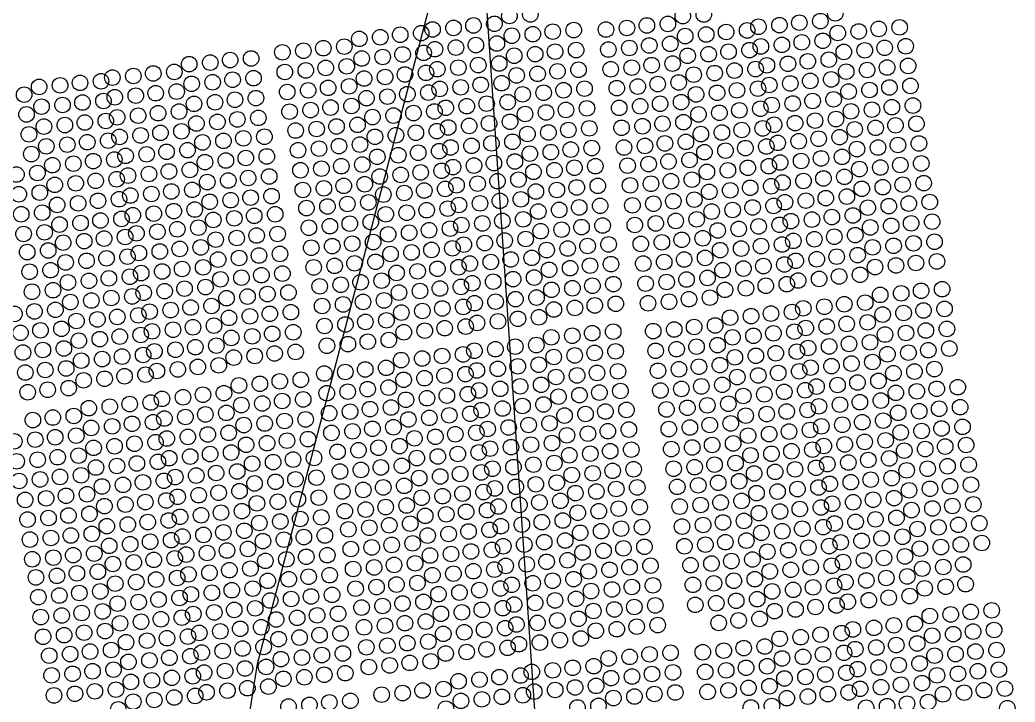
# Model space of a CAD drawing. Header units: inches. Extents: x -133 to 1452, y -237 to 1791.
# Drawn here: x 380.4 to 594.3, y 192.8 to 339.3 of the extents above; entities that cross this region are included whole.
import ezdxf

# ---------------------------------------------------------------- set-up
doc = ezdxf.new("R2010")
doc.units = ezdxf.units.IN
doc.header["$MEASUREMENT"] = 0

msp = doc.modelspace()

# ---------------------------------------------------------------- linework, layer by layer
for p, q in [((431.49, 201.02), (478.14, 379.39)), ((478.14, 379.39), (492.79, 165.78)), ((420.1, 129.46), (431.49, 201.02))]:
    msp.add_line(p, q)
for centre in [(555.7, 340.76), (482.42, 338.51), (485.64, 340.18), (490.15, 340.51), (519.7, 338.49), (522.92, 340.16), (527.43, 340.5), (547.97, 338.75), (552.49, 339.09), (466.68, 336.5), (469.11, 337.29), (473.63, 337.63), (477.91, 338.17), (494.95, 336.82), (499.47, 337.16), (506.4, 337.28), (510.91, 337.62), (515.19, 338.16), (532.23, 336.75), (536.74, 337.09), (539.18, 337.88), (543.69, 338.22), (556.22, 336.53), (560.73, 336.87), (565.02, 337.41), (569.53, 337.75), (453.37, 335.28), (457.88, 335.62), (462.16, 336.16), (482.94, 334.28), (486.16, 335.95), (490.67, 336.28), (523.43, 335.87), (527.95, 336.21), (548.49, 334.53), (553, 334.86), (436.84, 332.39), (441.35, 332.73), (445.64, 333.27), (450.15, 333.61), (467.19, 332.27), (469.63, 333.06), (474.14, 333.4), (478.43, 333.94), (495.46, 332.53), (499.98, 332.87), (506.91, 332.98), (511.42, 333.32), (515.7, 333.86), (520.22, 334.2), (532.75, 332.52), (537.26, 332.86), (539.7, 333.65), (544.21, 333.99), (557.52, 332.47), (562.03, 332.81), (566.31, 333.35), (570.83, 333.69), (421.33, 330.18), (425.61, 330.72), (430.12, 331.06), (453.89, 331.05), (458.4, 331.39), (462.68, 331.93), (483.45, 329.98), (486.67, 331.65), (491.18, 331.99), (520.73, 329.97), (523.95, 331.64), (528.46, 331.98), (549.79, 330.46), (554.3, 330.8), (409.08, 327.84), (413.6, 328.18), (416.81, 329.85), (437.36, 328.16), (441.87, 328.5), (446.16, 329.04), (450.67, 329.38), (467.71, 327.97), (470.14, 328.76), (474.66, 329.1), (478.94, 329.64), (495.98, 328.3), (500.5, 328.64), (507.42, 328.75), (511.94, 329.09), (516.22, 329.63), (529.76, 327.92), (534.04, 328.46), (538.56, 328.79), (540.99, 329.59), (545.51, 329.92), (558.04, 328.24), (562.55, 328.58), (566.83, 329.12), (571.35, 329.46), (393.34, 325.83), (397.85, 326.17), (400.29, 326.96), (404.8, 327.3), (421.84, 325.96), (426.13, 326.49), (430.64, 326.83), (454.4, 326.76), (458.91, 327.09), (463.19, 327.63), (483.97, 325.75), (487.19, 327.42), (491.7, 327.76), (522.03, 325.91), (525.25, 327.58), (546.02, 325.7), (550.31, 326.24), (554.82, 326.57), (384.54, 324.95), (389.05, 325.29), (409.6, 323.61), (414.11, 323.95), (417.33, 325.62), (437.87, 323.87), (442.38, 324.21), (446.67, 324.75), (451.18, 325.09), (468.22, 323.74), (470.66, 324.53), (475.17, 324.87), (479.46, 325.41), (493, 323.7), (497.28, 324.24), (501.79, 324.58), (508.72, 324.69), (513.23, 325.03), (517.52, 325.57), (530.28, 323.69), (534.56, 324.23), (539.07, 324.57), (541.51, 325.36), (558.55, 323.95), (563.06, 324.29), (567.34, 324.83), (571.86, 325.17), (381.32, 323.28), (393.86, 321.6), (398.37, 321.94), (400.81, 322.73), (405.32, 323.07), (422.36, 321.66), (426.64, 322.2), (431.15, 322.54), (454.92, 322.53), (459.43, 322.87), (463.71, 323.4), (485.27, 321.69), (488.48, 323.36), (522.55, 321.68), (525.77, 323.35), (546.54, 321.4), (550.82, 321.94), (555.33, 322.28), (385.06, 320.72), (389.57, 321.06), (410.11, 319.31), (414.63, 319.65), (417.84, 321.32), (438.39, 319.64), (442.9, 319.98), (447.19, 320.52), (451.7, 320.86), (465.01, 319.34), (469.52, 319.68), (471.96, 320.47), (476.47, 320.81), (480.75, 321.35), (493.51, 319.47), (497.8, 320.01), (502.31, 320.35), (509.24, 320.46), (513.75, 320.8), (518.04, 321.34), (530.79, 319.39), (535.07, 319.93), (539.59, 320.27), (542.02, 321.06), (559.07, 319.72), (563.58, 320.06), (567.86, 320.6), (572.38, 320.94), (381.84, 319.05), (394.37, 317.3), (398.88, 317.64), (401.32, 318.43), (405.83, 318.77), (422.87, 317.43), (427.16, 317.97), (431.67, 318.31), (456.21, 318.47), (460.73, 318.8), (481.27, 317.12), (485.78, 317.46), (489, 319.13), (523.06, 317.38), (526.28, 319.05), (547.05, 317.17), (551.34, 317.71), (555.85, 318.05), (385.57, 316.43), (390.08, 316.76), (410.63, 315.08), (415.14, 315.42), (418.36, 317.09), (439.69, 315.58), (444.2, 315.92), (448.48, 316.46), (452.99, 316.8), (465.53, 315.11), (470.04, 315.45), (472.48, 316.24), (476.99, 316.58), (494.03, 315.17), (498.31, 315.71), (502.82, 316.05), (509.75, 316.17), (514.26, 316.51), (518.55, 317.05), (531.31, 315.16), (535.59, 315.7), (540.1, 316.04), (542.54, 316.83), (559.85, 315.83), (564.36, 316.16), (568.64, 316.7), (573.15, 317.04), (382.35, 314.76), (394.89, 313.08), (399.4, 313.41), (401.84, 314.21), (406.35, 314.54), (419.66, 313.03), (424.17, 313.37), (428.45, 313.91), (432.97, 314.25), (456.73, 314.24), (461.24, 314.57), (481.78, 312.83), (486.3, 313.17), (489.51, 314.84), (523.58, 313.15), (526.8, 314.82), (543.32, 312.94), (547.83, 313.28), (552.12, 313.82), (556.63, 314.16), (386.09, 312.2), (390.6, 312.54), (411.93, 311.02), (416.44, 311.36), (440.2, 311.35), (444.72, 311.69), (449, 312.23), (453.51, 312.57), (466.04, 310.82), (470.55, 311.16), (472.99, 311.95), (477.5, 312.29), (494.54, 310.95), (498.83, 311.49), (503.34, 311.82), (510.27, 311.94), (514.78, 312.28), (519.07, 312.82), (527.57, 310.93), (532.09, 311.27), (536.37, 311.81), (540.88, 312.15), (560.36, 311.6), (564.88, 311.94), (569.16, 312.47), (573.67, 312.81), (382.87, 310.53), (396.18, 309.01), (400.7, 309.35), (403.13, 310.14), (407.65, 310.48), (420.18, 308.8), (424.69, 309.14), (428.97, 309.68), (433.48, 310.02), (457.24, 309.94), (461.75, 310.28), (482.3, 308.6), (486.81, 308.94), (490.03, 310.61), (519.84, 308.92), (524.36, 309.26), (543.84, 308.71), (548.35, 309.05), (552.63, 309.59), (557.15, 309.93), (384.17, 306.47), (387.39, 308.14), (391.9, 308.47), (412.45, 306.79), (416.96, 307.13), (440.72, 307.05), (445.23, 307.39), (449.51, 307.93), (454.02, 308.27), (466.56, 306.59), (471.07, 306.93), (473.51, 307.72), (478.02, 308.06), (490.81, 306.71), (495.32, 307.05), (499.61, 307.59), (504.12, 307.93), (511.05, 308.04), (515.56, 308.38), (528.09, 306.7), (532.6, 307.04), (536.89, 307.58), (541.4, 307.92), (560.88, 307.3), (565.39, 307.64), (569.67, 308.18), (574.18, 308.52), (379.66, 306.13), (396.7, 304.78), (401.21, 305.12), (403.65, 305.91), (408.16, 306.25), (420.69, 304.51), (425.2, 304.85), (429.48, 305.38), (434, 305.72), (457.76, 305.71), (462.27, 306.05), (483.08, 304.7), (487.59, 305.04), (520.36, 304.69), (524.87, 305.03), (544.35, 304.41), (548.86, 304.75), (553.15, 305.29), (557.66, 305.63), (574.7, 304.29), (384.69, 302.24), (387.9, 303.91), (392.42, 304.25), (412.96, 302.5), (417.47, 302.84), (441.23, 302.82), (445.75, 303.16), (450.03, 303.7), (454.54, 304.04), (463.05, 302.16), (467.33, 302.7), (471.85, 303.04), (474.28, 303.83), (478.8, 304.17), (491.33, 302.48), (495.84, 302.82), (500.12, 303.36), (504.64, 303.7), (511.57, 303.81), (516.08, 304.15), (528.6, 302.41), (533.12, 302.74), (537.4, 303.28), (541.91, 303.62), (561.39, 303.07), (565.91, 303.41), (570.19, 303.95), (380.17, 301.9), (397.21, 300.49), (401.72, 300.83), (404.16, 301.62), (408.67, 301.96), (421.21, 300.28), (425.72, 300.62), (430, 301.16), (434.51, 301.49), (455.32, 300.15), (458.54, 301.82), (483.6, 300.48), (488.11, 300.81), (520.87, 300.4), (525.39, 300.74), (544.87, 300.19), (549.38, 300.52), (553.66, 301.06), (558.18, 301.4), (576, 300.23), (385.2, 297.94), (388.42, 299.61), (392.93, 299.95), (413.48, 298.27), (417.99, 298.61), (442.01, 298.93), (446.53, 299.27), (450.81, 299.81), (463.57, 297.93), (467.85, 298.47), (472.37, 298.81), (474.8, 299.6), (479.32, 299.94), (491.84, 298.19), (496.35, 298.53), (500.64, 299.07), (505.15, 299.41), (512.08, 299.52), (516.59, 299.86), (529.12, 298.18), (533.63, 298.52), (537.92, 299.06), (542.43, 299.39), (562.69, 299.01), (567.2, 299.35), (571.49, 299.89), (380.69, 297.6), (393.45, 295.72), (397.73, 296.26), (402.24, 296.6), (404.68, 297.39), (409.19, 297.73), (421.98, 296.38), (426.5, 296.72), (430.78, 297.26), (435.29, 297.6), (455.84, 295.92), (459.06, 297.59), (484.11, 296.18), (488.62, 296.52), (521.39, 296.17), (525.9, 296.51), (546.16, 296.12), (550.68, 296.46), (554.96, 297), (559.47, 297.34), (576.52, 296), (385.72, 293.71), (388.93, 295.38), (409.97, 293.84), (414.25, 294.38), (418.77, 294.71), (442.53, 294.7), (447.04, 295.04), (451.33, 295.58), (464.08, 293.63), (468.36, 294.17), (472.88, 294.51), (475.31, 295.3), (479.83, 295.64), (492.36, 293.96), (496.87, 294.3), (501.15, 294.84), (505.67, 295.18), (512.6, 295.29), (517.11, 295.63), (530.42, 294.12), (534.93, 294.45), (539.21, 294.99), (543.73, 295.33), (563.21, 294.78), (567.72, 295.12), (572, 295.66), (381.2, 293.37), (389.71, 291.49), (394.23, 291.83), (398.51, 292.37), (403.02, 292.71), (405.46, 293.5), (422.5, 292.15), (427.02, 292.49), (431.3, 293.03), (435.81, 293.37), (456.35, 291.62), (459.57, 293.29), (484.63, 291.95), (489.14, 292.29), (518.41, 291.57), (522.69, 292.11), (527.2, 292.45), (546.68, 291.89), (551.2, 292.23), (555.48, 292.77), (559.99, 293.11), (577.03, 291.7), (381.98, 289.48), (386.5, 289.82), (410.49, 289.61), (414.77, 290.15), (419.29, 290.48), (443.04, 290.41), (447.56, 290.75), (451.84, 291.29), (464.6, 289.4), (468.88, 289.94), (473.39, 290.28), (475.83, 291.07), (480.34, 291.41), (493.65, 289.9), (498.17, 290.24), (502.45, 290.78), (506.96, 291.12), (513.89, 291.23), (530.94, 289.89), (535.45, 290.23), (539.73, 290.76), (544.25, 291.1), (563.72, 290.49), (568.23, 290.82), (572.52, 291.36), (390.23, 287.26), (394.74, 287.6), (399.03, 288.14), (403.54, 288.48), (405.98, 289.27), (423.01, 287.86), (427.53, 288.2), (431.81, 288.74), (436.32, 289.08), (456.87, 287.39), (460.09, 289.06), (481.64, 287.35), (485.92, 287.89), (490.44, 288.23), (518.92, 287.34), (523.21, 287.88), (527.72, 288.22), (547.19, 287.6), (551.71, 287.94), (555.99, 288.48), (560.5, 288.82), (577.55, 287.47), (382.5, 285.25), (387.01, 285.59), (411, 285.31), (415.28, 285.85), (419.8, 286.19), (443.56, 286.18), (448.07, 286.52), (452.36, 287.06), (465.9, 285.34), (470.18, 285.88), (474.69, 286.22), (477.13, 287.01), (494.17, 285.67), (498.69, 286.01), (502.97, 286.55), (507.48, 286.89), (514.41, 287), (531.45, 285.59), (535.96, 285.93), (540.24, 286.47), (544.76, 286.81), (564.24, 286.26), (568.75, 286.6), (573.03, 287.14), (390.74, 282.96), (395.26, 283.3), (399.54, 283.84), (404.05, 284.18), (406.49, 284.97), (423.53, 283.63), (428.04, 283.97), (432.33, 284.51), (436.84, 284.85), (453.65, 282.99), (458.17, 283.33), (461.38, 285), (482.16, 283.12), (486.44, 283.66), (490.96, 284), (519.44, 283.04), (523.72, 283.58), (528.23, 283.92), (547.71, 283.37), (552.22, 283.71), (556.51, 284.25), (561.02, 284.59), (383.01, 280.96), (387.53, 281.29), (407.01, 280.74), (411.52, 281.08), (415.8, 281.62), (420.31, 281.96), (438.14, 280.79), (444.86, 282.12), (449.37, 282.46), (461.9, 280.77), (466.41, 281.11), (470.7, 281.65), (475.21, 281.99), (477.65, 282.78), (494.68, 281.37), (499.2, 281.71), (503.48, 282.25), (507.99, 282.59), (514.92, 282.7), (531.97, 281.36), (536.48, 281.7), (540.76, 282.24), (545.27, 282.58), (574.15, 281.16), (578.66, 281.5), (391.26, 278.73), (395.77, 279.07), (400.06, 279.61), (404.57, 279.95), (424.83, 279.57), (429.34, 279.91), (433.62, 280.45), (454.17, 278.77), (458.68, 279.1), (482.67, 278.83), (486.95, 279.37), (491.47, 279.7), (519.95, 278.81), (524.24, 279.35), (528.75, 279.69), (562.13, 278.61), (565.35, 280.28), (569.86, 280.62), (383.53, 276.73), (388.04, 277.07), (408.3, 276.68), (412.82, 277.02), (417.1, 277.56), (421.61, 277.9), (438.66, 276.56), (445.38, 277.89), (449.89, 278.23), (462.41, 276.48), (466.93, 276.82), (471.21, 277.36), (475.72, 277.7), (478.16, 278.49), (495.2, 277.14), (499.72, 277.48), (504, 278.02), (508.51, 278.36), (515.44, 278.48), (546.39, 276.6), (548.82, 277.39), (553.34, 277.73), (557.62, 278.27), (574.66, 276.93), (579.18, 277.27), (379.25, 276.19), (392.56, 274.67), (397.07, 275.01), (401.35, 275.55), (405.87, 275.89), (425.35, 275.34), (429.86, 275.68), (434.14, 276.22), (454.68, 274.47), (459.2, 274.81), (483.19, 274.6), (487.47, 275.14), (491.99, 275.47), (533.08, 275.38), (537.59, 275.72), (541.87, 276.26), (562.65, 274.38), (565.87, 276.05), (570.38, 276.39), (384.83, 272.67), (389.34, 273), (408.82, 272.45), (413.33, 272.79), (417.62, 273.33), (422.13, 273.67), (439.17, 272.26), (445.89, 273.59), (450.4, 273.93), (462.93, 272.25), (467.44, 272.59), (471.73, 273.13), (476.24, 273.47), (478.68, 274.26), (507.95, 272.38), (516.55, 272.5), (521.07, 272.84), (525.35, 273.38), (529.86, 273.71), (546.9, 272.37), (549.34, 273.16), (553.85, 273.5), (558.14, 274.04), (575.17, 272.63), (579.69, 272.97), (380.54, 272.13), (393.08, 270.44), (397.59, 270.78), (401.87, 271.32), (406.38, 271.66), (425.86, 271.04), (430.37, 271.38), (434.65, 271.92), (455.2, 270.24), (459.71, 270.58), (494.64, 271.17), (499.16, 271.51), (503.44, 272.05), (533.6, 271.16), (538.11, 271.49), (542.39, 272.03), (563.16, 270.09), (566.38, 271.76), (570.89, 272.09), (381.06, 267.9), (385.35, 268.44), (389.86, 268.77), (409.33, 268.16), (413.85, 268.5), (418.13, 269.04), (422.64, 269.37), (439.69, 268.03), (446.41, 269.36), (450.92, 269.7), (478.12, 268.28), (482.63, 268.62), (486.91, 269.16), (491.43, 269.5), (508.47, 268.15), (517.07, 268.27), (521.58, 268.61), (525.87, 269.15), (530.38, 269.49), (547.42, 268.08), (549.85, 268.87), (554.37, 269.21), (558.65, 269.75), (575.69, 268.4), (580.21, 268.74), (393.59, 266.15), (398.1, 266.49), (402.38, 267.03), (406.9, 267.37), (426.38, 266.81), (430.89, 267.15), (435.17, 267.69), (462.37, 266.27), (466.89, 266.61), (471.17, 267.15), (475.68, 267.49), (495.16, 266.94), (499.68, 267.28), (503.96, 267.82), (534.11, 266.86), (538.62, 267.2), (542.9, 267.74), (563.68, 265.86), (566.9, 267.53), (571.41, 267.86), (385.86, 264.14), (390.37, 264.48), (409.85, 263.93), (414.36, 264.27), (418.65, 264.81), (423.16, 265.15), (450.36, 263.72), (454.64, 264.26), (459.16, 264.6), (478.64, 264.05), (483.15, 264.39), (487.43, 264.93), (491.95, 265.27), (508.98, 263.86), (517.58, 263.97), (522.09, 264.31), (526.38, 264.85), (530.89, 265.19), (547.93, 263.85), (550.37, 264.64), (554.88, 264.98), (559.17, 265.52), (572.71, 263.8), (576.99, 264.34), (381.57, 263.6), (394.11, 261.92), (398.62, 262.26), (402.9, 262.8), (407.41, 263.14), (436.28, 261.72), (440.8, 262.05), (445.85, 263.39), (462.89, 262.04), (467.4, 262.38), (471.69, 262.92), (476.2, 263.26), (495.67, 262.64), (500.19, 262.98), (504.47, 263.52), (534.63, 262.63), (539.14, 262.97), (543.42, 263.51), (564.98, 261.8), (568.19, 263.46), (382.09, 259.37), (386.38, 259.91), (390.89, 260.25), (427.49, 260.84), (432, 261.18), (450.88, 259.49), (455.16, 260.03), (459.67, 260.37), (479.15, 259.76), (483.66, 260.09), (487.94, 260.63), (492.46, 260.97), (509.5, 259.63), (518.1, 259.74), (522.61, 260.08), (526.9, 260.62), (531.41, 260.96), (544.72, 259.45), (549.23, 259.79), (551.67, 260.58), (556.18, 260.92), (560.46, 261.46), (573.22, 259.57), (577.51, 260.11), (582.02, 260.45), (410.96, 257.95), (415.48, 258.29), (419.76, 258.83), (424.27, 259.17), (436.8, 257.49), (441.31, 257.83), (446.37, 259.16), (463.4, 257.75), (467.92, 258.09), (472.2, 258.63), (476.71, 258.96), (496.19, 258.41), (500.7, 258.75), (504.99, 259.29), (535.92, 258.57), (540.44, 258.91), (560.98, 257.23), (565.49, 257.57), (568.71, 259.24), (395.22, 255.94), (399.73, 256.28), (404.01, 256.82), (408.53, 257.16), (428.01, 256.61), (432.52, 256.95), (451.39, 255.2), (455.67, 255.74), (460.19, 256.08), (479.67, 255.53), (484.18, 255.87), (488.46, 256.41), (492.97, 256.74), (506.28, 255.23), (510.8, 255.57), (519.4, 255.68), (523.91, 256.02), (528.19, 256.56), (532.71, 256.9), (545.24, 255.22), (549.75, 255.56), (552.19, 256.35), (556.7, 256.69), (573.74, 255.28), (578.02, 255.82), (582.53, 256.16), (383.2, 253.39), (387.49, 253.93), (392, 254.27), (409.04, 252.93), (411.48, 253.72), (415.99, 254.06), (420.28, 254.6), (424.79, 254.94), (437.31, 253.19), (441.83, 253.53), (446.88, 254.86), (463.92, 253.52), (468.43, 253.86), (472.72, 254.4), (477.23, 254.74), (497.49, 254.35), (502, 254.69), (536.44, 254.34), (540.95, 254.68), (561.49, 252.93), (566.01, 253.27), (569.22, 254.94), (395.73, 251.71), (400.25, 252.05), (404.53, 252.59), (428.52, 252.31), (433.03, 252.65), (451.91, 250.97), (456.19, 251.51), (460.7, 251.85), (480.96, 251.47), (485.48, 251.8), (489.76, 252.34), (494.27, 252.68), (506.8, 251), (511.32, 251.34), (519.91, 251.45), (524.43, 251.79), (528.71, 252.33), (533.22, 252.67), (545.75, 250.92), (550.26, 251.26), (552.7, 252.05), (557.21, 252.39), (574.25, 251.05), (578.54, 251.59), (583.05, 251.93), (379.21, 248.83), (383.72, 249.17), (388, 249.7), (392.52, 250.04), (411.99, 249.43), (416.51, 249.77), (420.79, 250.3), (425.3, 250.64), (437.83, 248.96), (442.34, 249.3), (447.39, 250.63), (465.22, 249.46), (469.73, 249.8), (474.01, 250.34), (478.53, 250.67), (498.01, 250.12), (502.52, 250.46), (536.95, 250.05), (541.47, 250.38), (562.01, 248.7), (566.52, 249.04), (569.74, 250.71), (396.25, 247.42), (400.76, 247.76), (405.04, 248.3), (409.56, 248.63), (429.04, 248.08), (433.55, 248.42), (448.69, 246.57), (453.2, 246.91), (457.49, 247.45), (462, 247.79), (481.48, 247.24), (485.99, 247.58), (490.28, 248.11), (494.79, 248.45), (507.31, 246.71), (511.83, 247.04), (520.43, 247.16), (524.94, 247.5), (529.22, 248.04), (533.74, 248.38), (546.27, 246.69), (550.78, 247.03), (553.22, 247.82), (557.73, 248.16), (570.52, 246.82), (575.03, 247.16), (579.32, 247.7), (583.83, 248.03), (379.72, 244.53), (384.23, 244.87), (388.52, 245.41), (393.03, 245.75), (410.07, 244.41), (412.51, 245.2), (417.02, 245.54), (421.31, 246.08), (425.82, 246.41), (434.85, 244.36), (439.13, 244.9), (443.64, 245.24), (465.74, 245.23), (470.25, 245.57), (474.53, 246.11), (479.04, 246.44), (498.52, 245.83), (503.03, 246.17), (537.47, 245.82), (541.98, 246.15), (562.79, 244.81), (567.3, 245.15), (396.76, 243.19), (401.28, 243.53), (405.56, 244.07), (427.12, 242.35), (430.33, 244.02), (449.21, 242.34), (453.72, 242.68), (458.01, 243.22), (462.52, 243.56), (481.99, 242.94), (486.51, 243.28), (490.79, 243.82), (495.3, 244.16), (507.83, 242.48), (512.35, 242.82), (520.94, 242.93), (525.46, 243.27), (529.74, 243.81), (534.25, 244.15), (542.76, 242.26), (547.04, 242.8), (551.56, 243.14), (553.99, 243.93), (558.51, 244.27), (571.04, 242.59), (575.55, 242.93), (579.83, 243.47), (584.35, 243.81), (380.24, 240.3), (384.75, 240.64), (389.03, 241.18), (393.55, 241.52), (411.37, 240.34), (413.81, 241.14), (418.32, 241.47), (422.6, 242.01), (435.36, 240.13), (439.65, 240.67), (444.16, 241.01), (466.25, 240.93), (470.76, 241.27), (475.04, 241.81), (479.56, 242.15), (499.04, 241.6), (503.55, 241.94), (535.03, 240.25), (538.25, 241.92), (563.31, 240.58), (567.82, 240.92), (398.06, 239.13), (402.57, 239.47), (406.86, 240.01), (427.63, 238.12), (430.85, 239.79), (449.72, 238.05), (454.23, 238.38), (458.52, 238.92), (463.03, 239.26), (482.51, 238.71), (487.02, 239.05), (491.31, 239.59), (495.82, 239.93), (504.33, 238.04), (508.61, 238.58), (513.12, 238.92), (521.72, 239.04), (526.24, 239.37), (530.52, 239.91), (543.28, 238.03), (547.56, 238.57), (552.08, 238.91), (554.51, 239.7), (559.03, 240.04), (571.55, 238.29), (576.06, 238.63), (580.35, 239.17), (584.86, 239.51), (381.54, 236.24), (386.05, 236.58), (390.33, 237.12), (394.84, 237.46), (411.89, 236.12), (414.33, 236.91), (418.84, 237.25), (423.12, 237.78), (435.88, 235.84), (440.16, 236.38), (444.67, 236.72), (466.77, 236.7), (471.28, 237.04), (475.56, 237.58), (480.07, 237.92), (496.6, 236.04), (499.82, 237.7), (535.55, 236.02), (538.77, 237.69), (563.82, 236.28), (568.33, 236.62), (398.58, 234.9), (403.09, 235.24), (407.38, 235.78), (428.15, 233.83), (431.36, 235.5), (450.24, 233.82), (454.75, 234.16), (459.04, 234.7), (463.55, 235.03), (476.34, 233.69), (480.85, 234.03), (483.29, 234.82), (487.8, 235.16), (492.09, 235.7), (504.85, 233.81), (509.13, 234.35), (513.64, 234.69), (522.24, 234.81), (526.75, 235.15), (531.04, 235.68), (543.79, 233.74), (548.07, 234.28), (552.59, 234.61), (555.02, 235.41), (559.54, 235.74), (572.07, 234.06), (576.58, 234.4), (580.86, 234.94), (585.38, 235.28), (382.05, 232.01), (386.57, 232.35), (390.85, 232.89), (395.36, 233.23), (412.4, 231.82), (414.84, 232.61), (419.35, 232.95), (423.63, 233.49), (436.39, 231.61), (440.68, 232.15), (445.19, 232.49), (467.54, 232.81), (472.06, 233.15), (497.12, 231.81), (500.33, 233.48), (536.06, 231.73), (539.28, 233.4), (564.34, 232.06), (568.85, 232.39), (399.09, 230.6), (403.6, 230.94), (407.89, 231.48), (428.66, 229.6), (431.88, 231.27), (451.02, 229.92), (455.53, 230.26), (459.81, 230.8), (464.33, 231.14), (476.86, 229.46), (481.37, 229.8), (483.81, 230.59), (488.32, 230.93), (492.6, 231.47), (505.36, 229.52), (509.64, 230.06), (514.15, 230.4), (522.75, 230.51), (527.27, 230.85), (531.55, 231.39), (544.31, 229.51), (548.59, 230.05), (553.11, 230.39), (555.54, 231.18), (560.06, 231.52), (573.37, 230), (577.88, 230.34), (582.16, 230.88), (586.67, 231.22), (382.57, 227.72), (387.08, 228.06), (391.36, 228.59), (395.87, 228.93), (408.4, 227.25), (412.92, 227.59), (415.35, 228.38), (419.87, 228.72), (424.15, 229.26), (432.66, 227.38), (437.17, 227.71), (441.46, 228.25), (445.97, 228.59), (468.06, 228.58), (472.57, 228.92), (497.63, 227.51), (500.85, 229.18), (536.58, 227.5), (539.8, 229.17), (561.35, 227.45), (565.64, 227.99), (570.15, 228.33), (399.61, 226.37), (404.12, 226.71), (424.93, 225.37), (429.44, 225.71), (451.54, 225.69), (456.05, 226.03), (460.33, 226.57), (464.84, 226.91), (477.37, 225.16), (481.88, 225.5), (484.32, 226.29), (488.83, 226.63), (493.12, 227.17), (505.88, 225.29), (510.16, 225.83), (514.67, 226.17), (523.27, 226.28), (527.78, 226.62), (532.07, 227.16), (541.09, 225.11), (545.61, 225.45), (549.89, 225.99), (554.4, 226.32), (556.84, 227.12), (573.88, 225.77), (578.4, 226.11), (582.68, 226.65), (587.19, 226.99), (383.08, 223.49), (387.6, 223.83), (391.88, 224.37), (396.39, 224.7), (409.18, 223.36), (413.7, 223.7), (416.13, 224.49), (420.65, 224.83), (433.18, 223.15), (437.69, 223.48), (441.97, 224.02), (446.49, 224.36), (468.57, 224.29), (473.09, 224.62), (498.15, 223.28), (501.36, 224.95), (533.36, 223.1), (537.88, 223.44), (561.87, 223.23), (566.15, 223.76), (570.67, 224.1), (400.39, 222.48), (404.9, 222.82), (425.45, 221.14), (429.96, 221.48), (452.05, 221.4), (456.56, 221.74), (460.84, 222.28), (465.36, 222.62), (477.89, 220.93), (482.4, 221.27), (484.84, 222.06), (489.35, 222.4), (493.63, 222.94), (502.66, 220.89), (507.17, 221.23), (511.46, 221.77), (515.97, 222.11), (524.57, 222.22), (529.08, 222.56), (541.61, 220.88), (546.12, 221.22), (550.41, 221.76), (554.92, 222.1), (557.36, 222.89), (574.39, 221.48), (578.91, 221.82), (583.19, 222.36), (383.86, 219.59), (388.38, 219.93), (392.66, 220.47), (397.17, 220.81), (409.7, 219.13), (414.21, 219.47), (416.65, 220.26), (421.16, 220.6), (433.69, 218.85), (438.2, 219.19), (442.48, 219.73), (447, 220.07), (469.09, 220.06), (473.6, 220.39), (494.93, 218.88), (499.44, 219.22), (533.88, 218.87), (538.39, 219.21), (562.38, 218.93), (566.66, 219.47), (571.18, 219.81), (397.69, 216.58), (400.91, 218.25), (405.42, 218.59), (425.96, 216.84), (430.47, 217.18), (452.57, 217.17), (457.08, 217.51), (461.36, 218.05), (465.87, 218.39), (479.18, 216.87), (483.7, 217.21), (486.13, 218), (490.65, 218.34), (503.18, 216.66), (507.69, 217), (511.97, 217.54), (516.49, 217.88), (525.09, 217.99), (529.6, 218.33), (542.12, 216.58), (546.64, 216.92), (550.92, 217.46), (555.43, 217.8), (557.87, 218.59), (574.91, 217.25), (579.43, 217.59), (583.71, 218.13), (384.38, 215.36), (388.89, 215.7), (393.18, 216.24), (410.21, 214.83), (414.73, 215.17), (417.16, 215.96), (421.68, 216.3), (434.21, 214.62), (438.72, 214.96), (443, 215.5), (447.52, 215.84), (470.39, 215.99), (474.9, 216.33), (495.45, 214.65), (499.96, 214.99), (534.39, 214.57), (538.91, 214.91), (562.9, 214.7), (567.18, 215.24), (571.7, 215.58), (398.2, 212.29), (401.42, 213.96), (405.93, 214.29), (426.48, 212.61), (430.99, 212.95), (453.86, 213.11), (458.38, 213.45), (462.66, 213.99), (467.17, 214.33), (479.7, 212.64), (484.22, 212.98), (486.65, 213.77), (491.17, 214.11), (503.69, 212.37), (508.2, 212.7), (512.49, 213.24), (517, 213.58), (525.6, 213.7), (530.11, 214.04), (542.64, 212.35), (547.15, 212.69), (551.44, 213.23), (555.95, 213.57), (558.39, 214.36), (589.32, 212.52), (384.89, 211.07), (389.4, 211.41), (393.69, 211.95), (410.73, 210.6), (415.24, 210.94), (417.68, 211.73), (422.19, 212.07), (435.5, 210.56), (440.02, 210.9), (444.3, 211.44), (448.81, 211.78), (470.91, 211.77), (475.42, 212.1), (495.96, 210.36), (500.47, 210.7), (534.91, 210.35), (539.42, 210.68), (576.01, 211.3), (580.52, 211.64), (584.8, 212.18), (398.72, 208.06), (401.94, 209.73), (406.45, 210.07), (423.49, 208.01), (427.77, 208.55), (432.29, 208.89), (454.38, 208.88), (458.89, 209.22), (463.18, 209.76), (467.69, 210.1), (480.21, 208.35), (484.73, 208.69), (487.16, 209.48), (491.68, 209.82), (504.21, 208.14), (508.72, 208.47), (513, 209.01), (517.52, 209.35), (530.63, 209.81), (559.48, 208.42), (564, 208.75), (568.28, 209.29), (572.79, 209.63), (589.83, 208.29), (385.41, 206.84), (389.92, 207.18), (394.21, 207.72), (407.75, 206), (412.03, 206.54), (416.54, 206.88), (418.98, 207.67), (436.02, 206.33), (440.53, 206.67), (444.82, 207.21), (449.33, 207.55), (471.42, 207.47), (475.93, 207.81), (496.48, 206.13), (500.99, 206.47), (543.74, 206.41), (548.25, 206.75), (552.53, 207.29), (557.05, 207.62), (576.53, 207.07), (581.04, 207.41), (585.32, 207.95), (400.02, 204), (403.23, 205.67), (424.01, 203.78), (428.29, 204.32), (432.8, 204.66), (454.89, 204.58), (459.41, 204.92), (463.69, 205.46), (468.2, 205.8), (480.73, 204.12), (485.24, 204.46), (487.68, 205.25), (492.19, 205.59), (531.72, 203.86), (536.01, 204.4), (540.52, 204.74), (560, 204.19), (564.51, 204.53), (568.8, 205.06), (573.31, 205.4), (590.35, 203.99), (386.71, 202.78), (391.22, 203.12), (395.5, 203.66), (408.26, 201.77), (412.55, 202.31), (417.06, 202.65), (419.5, 203.44), (436.53, 202.04), (441.05, 202.37), (445.33, 202.91), (449.84, 203.25), (468.72, 201.57), (471.94, 203.24), (476.45, 203.58), (506.97, 202.19), (511.49, 202.53), (515.77, 203.07), (520.28, 203.41), (527.21, 203.52), (544.25, 202.18), (548.77, 202.52), (553.05, 203.06), (557.56, 203.4), (577.04, 202.78), (581.55, 203.12), (585.83, 203.66), (400.53, 199.77), (403.75, 201.44), (424.52, 199.49), (428.8, 200.03), (433.32, 200.37), (455.41, 200.35), (459.92, 200.69), (464.21, 201.23), (494.96, 199.64), (499.24, 200.18), (503.76, 200.52), (532.24, 199.63), (536.52, 200.17), (541.04, 200.51), (560.51, 199.89), (565.03, 200.23), (569.31, 200.77), (573.82, 201.11), (590.86, 199.77), (387.22, 198.55), (391.74, 198.89), (396.02, 199.43), (408.78, 197.48), (413.06, 198.02), (417.57, 198.36), (420.01, 199.15), (437.05, 197.81), (441.56, 198.15), (445.85, 198.68), (450.36, 199.02), (474.7, 197.29), (479.21, 197.63), (483.5, 198.17), (488.01, 198.51), (490.45, 199.3), (507.49, 197.96), (512, 198.3), (516.29, 198.84), (520.8, 199.18), (527.73, 199.29), (544.77, 197.88), (549.28, 198.22), (553.56, 198.76), (558.08, 199.1), (577.56, 198.55), (582.07, 198.89), (586.35, 199.43), (401.05, 195.47), (404.26, 197.14), (425.04, 195.26), (429.32, 195.8), (433.83, 196.14), (466.97, 195.29), (471.48, 195.63), (495.48, 195.41), (499.76, 195.95), (504.27, 196.29), (532.75, 195.33), (537.04, 195.87), (541.55, 196.21), (561.03, 195.66), (565.54, 196), (569.83, 196.54), (574.34, 196.88), (587.65, 195.37), (592.16, 195.7), (387.74, 194.25), (392.25, 194.59), (396.53, 195.13), (409.29, 193.25), (413.58, 193.79), (418.09, 194.13), (420.53, 194.92), (451.46, 193.08), (458.18, 194.41), (462.69, 194.75), (475.22, 193.07), (479.73, 193.4), (484.02, 193.94), (488.53, 194.28), (490.97, 195.07), (508, 193.67), (512.52, 194), (516.8, 194.54), (521.31, 194.88), (528.24, 195), (545.28, 193.65), (549.8, 193.99), (554.08, 194.53), (558.59, 194.87), (578.85, 194.49), (583.37, 194.83), (401.56, 191.24), (404.78, 192.91), (438.15, 191.86), (442.66, 192.2), (446.94, 192.74), (472, 191.4), (500.27, 191.66), (504.79, 192), (537.55, 191.65), (542.07, 191.98), (562.33, 191.6), (566.84, 191.94), (571.12, 192.48), (575.64, 192.82), (592.68, 191.48)]:
    msp.add_circle(centre, 1.67)

doc.saveas('drawing.dxf')
